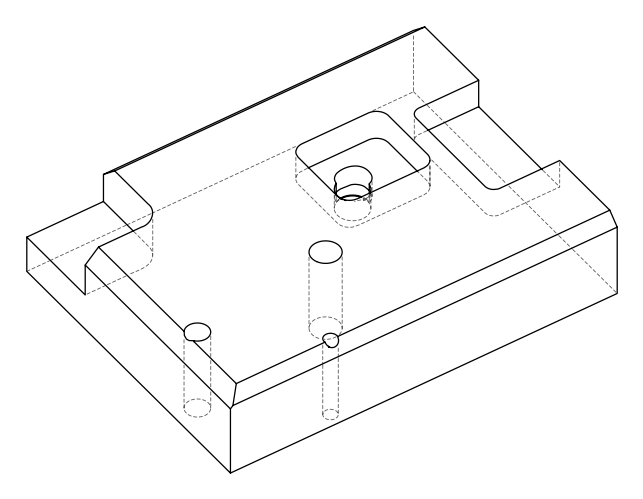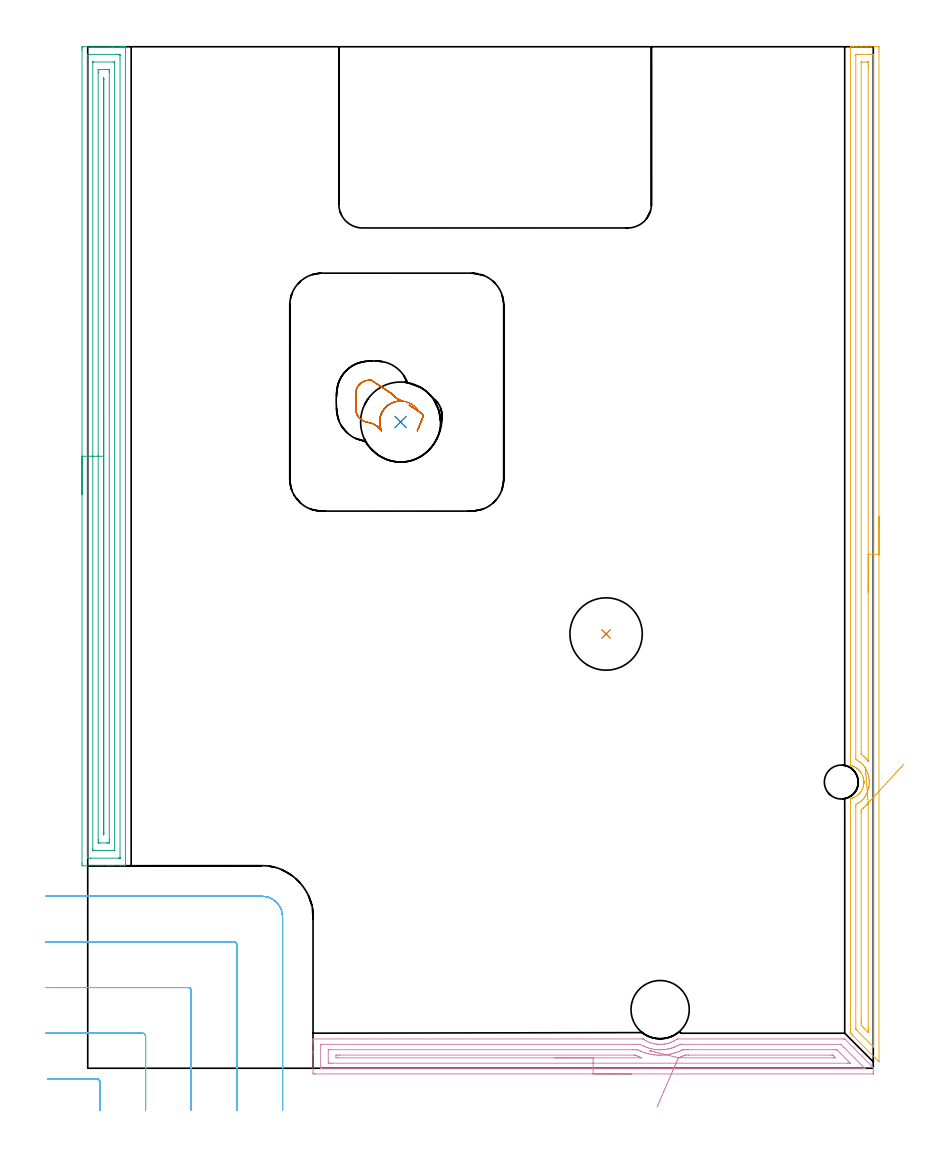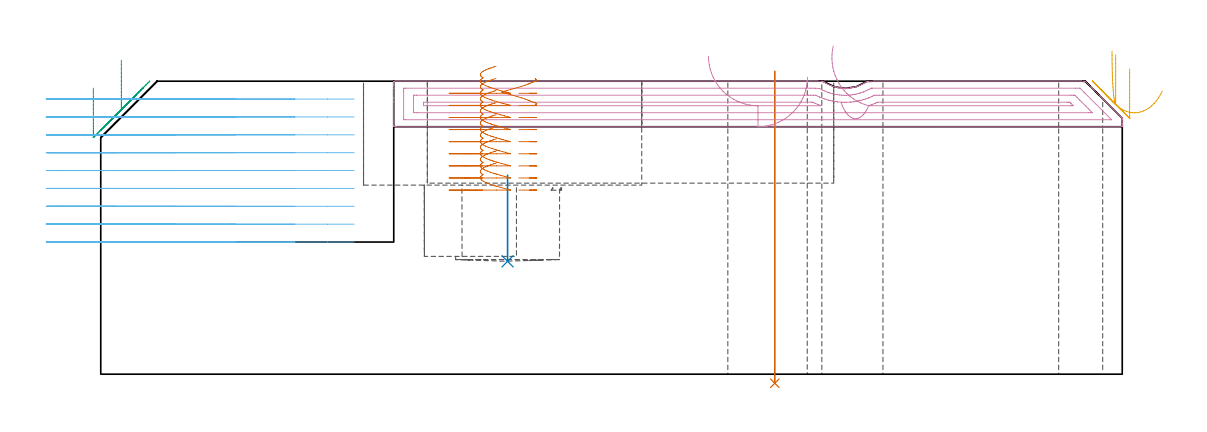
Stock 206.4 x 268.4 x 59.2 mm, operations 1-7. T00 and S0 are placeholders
(PLAN: 15 operations, 10 tool changes, 46.8 min)
(1 INDEXABLE_INSERT_DRILL_THROUGH_HOLE_FROM_SOLID | STEP1HOLE_2 | NXT0302_009 | 0.25 min | 16772 mm3)
(2 INDEXABLE_INSERT_DRILL_BLIND_HOLE_FROM_SOLID | STEP1POCKET | NXT0302_013 | 0.08 min | 12513 mm3)
(3 AREA_MILL | FG_CHAMFER_SURFACE | UGT0205_001 | 8.77 min | 14395 mm3)
(4 AREA_MILL_1 | FG_CHAMFER_SURFACE_1 | UGT0205_001 | 4.86 min | 6463 mm3)
(5 AREA_MILL_2 | FG_CHAMFER_SURFACE_2 | UGT0205_001 | 6.62 min | 7364 mm3)
(6 MILL_CORNER_NOTCH_RECTANGULAR | CORNER_NOTCH_RECTANGULAR | NXT0201_012 | Follow Part, ap 4, ae 75% | 7.28 min | 100453 mm3)
(7 MILL_CORNER_NOTCH_ROUND | CORNER_NOTCH_ROUND_CONCAVE | NXT0201_013 | Follow Part, ap 2.5, ae 75% | 1.71 min | 3898 mm3)
(8 MILL_OPEN_POCKET | POCKET_OPEN | NXT0201_012 | Follow Part, ap 4, ae 75% | 1.04 min | 2656 mm3)
(9 MILL_RECTANGULAR_POCKET | POCKET_RECTANGULAR_STRAIGHT | NXT0201_012 | Follow Part, ap 4, ae 75% | 4.23 min | 61319 mm3)
(10 MILL_SLOT | SLOT_PARTIAL_RECTANGULAR | NXT0201_011 | Follow Part, ap 3, ae 75% | 11.1 min | 80185 mm3)
(11 SPOT_DRILL | STEP1HOLE | NXT0321_9005460120000 | 0.03 min | 3 mm3)
(12 SPOT_DRILL_1 | STEP1HOLE_1 | NXT0321_9005460120000 | 0.03 min | 3 mm3)
(13 DRILL_THROUGH_HOLE_INTO_CENTER | STEP1HOLE | NXT0301_065 | 0.26 min | 4113 mm3)
(14 DRILL_TO_ENLARGE_THROUGH_HOLE | STEP1HOLE | UGT0301_283 | 0.27 min | 6757 mm3)
(15 DRILL_THROUGH_HOLE_INTO_CENTER_1 | STEP1HOLE_1 | UGT0301_205 | 0.26 min | 3641 mm3)
(TOOL NXT0302_009 | Index. Insert Drill 19mm [880-D1900L25-05] | D19 PA176 FL95 Z2)
(TOOL NXT0302_013 | Index. Insert Drill 21mm [880-D2100L25-05] | D21 PA176 FL105 Z2)
(TOOL UGT0205_001 | Chamfer Mill 20 x 3 x 45 deg. | D20 FL50 Z2)
(TOOL NXT0201_012 | ENDMILL 16mm [2P460-1600-NA 1630] | D16 FL38 Z6)
(TOOL NXT0201_013 | ENDMILL 10mm | D10 FL30 Z4)
(TOOL NXT0201_011 | ENDMILL 12mm [2P460-1200-NA 1630] | D12 FL38 Z6)
(TOOL NXT0321_9005460120000 | NC Spot Drill, 142deg, 12mm, Carbide, Uncoated | D12 PA142 FL30 Z2)
(TOOL NXT0301_065 | Carbide Drill 9.4mm [860.1-0940-075A1-MM 2214] | D9.4 PA140 FL98 Z2)
(TOOL UGT0301_283 | Twist Drill 15.3 mm | D15.3 PA118 FL120 Z2)
(TOOL UGT0301_205 | Twist Drill 8.9 mm | D8.9 PA118 FL78 Z2)
(OP 1 INDEXABLE_INSERT_DRILL_THROUGH_HOLE_FROM_SOLID)
G17 G21 G94 G90
T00 M6
G54
G17 G0 G90 X136.2 Y114.1 S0 M3
G43 Z69.2 H1
G94 G81 G98 Z-1.832 F250. R61.2
G80
M5
M2
(OP 2 INDEXABLE_INSERT_DRILL_BLIND_HOLE_FROM_SOLID)
G17 G21 G94 G90
T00 M6
G54
G17 G0 G90 X82.2 Y169.8 S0 M3
G43 Z69.2 H1
G94 G81 G98 Z22.8 F250. R40.2
G80
M5
M2
(OP 3 AREA_MILL)
G17 G21 G94 G90
T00 M6
G54
G17 G0 G90 X-1.5 Y150.8 S1061 M3
G43 Z69.2 H0
Z57.8
G94 G1 Y150.838 Z56.928 F250.
Y150.952 Z56.064
Y151.141 Z55.212
Y151.403 Z54.38
Y151.737 Z53.574
Y152.14 Z52.8
Y152.608 Z52.064
Y153.14 Z51.372
Y153.729 Z50.729
Y154.372 Z50.14
Y155.064 Z49.609
Y155.8 Z49.14
Y156.574 Z48.737
Y157.38 Z48.403
Y158.212 Z48.141
Y159.064 Z47.952
Y159.928 Z47.838
Y160.8 Z47.8
Y267.342
X-1.499 Y267.805 Z47.801
X-1.495 Y268.229 Z47.803
X-1.491 Y268.39 Z47.806
X-1.077 Y268.4 Z48.22
X5.959 Z55.254
X6.544 Z55.841
X6.838 Z56.135
X8.597 Z57.892
X9.186 Z58.485
X9.477 Z58.776
X9.618 Y268.399 Z58.917
X9.894 Y268.39 Z59.193
X9.9 Y268.251 Z59.2
Y53.349
X9.894 Y53.21 Z59.193
X9.617 Y53.2 Z58.916
X9.186 Z58.485
X8.597 Z57.892
X6.544 Z55.842
X5.959 Z55.254
X5.372 Z54.667
X-1.294 Z48.003
X-1.371 Y53.202 Z47.926
X-1.492 Y53.21 Z47.805
X-1.499 Y53.331 Z47.799
X-1.5 Y53.795 Z47.8
Y160.8
X-0.086 Z49.214
X-0.085 Y266.314 Z49.215
X-0.084 Y266.362 Z49.216
X-0.082 Y266.385 Z49.218
X-0.08 Y266.389 Z49.22
X-0.064 Y266.392 Z49.236
X0.31 Y266.399 Z49.61
X7.718 Z57.018
X8.228 Y266.396 Z57.528
X8.404 Y266.39 Z57.704
X8.479 Y266.367 Z57.779
X8.484 Y266.137 Z57.784
X8.485 Y266.022 Z57.785
X8.486 Y265.243 Z57.786
X8.485 Y55.286 Z57.785
X8.484 Y55.238 Z57.784
X8.482 Y55.215 Z57.782
X8.48 Y55.211 Z57.78
X8.464 Y55.208 Z57.764
X8.09 Y55.201 Z57.39
X0.682 Z49.982
X0.173 Y55.204 Z49.473
X-0.004 Y55.21 Z49.296
X-0.079 Y55.233 Z49.221
X-0.084 Y55.463 Z49.216
X-0.085 Y55.578 Z49.215
X-0.086 Y56.357 Z49.214
Y160.8
X1.329 Z50.629
Y264.238
X1.331 Y264.356 Z50.631
X1.333 Y264.384 Z50.633
X1.335 Y264.39 Z50.635
X1.349 Y264.394 Z50.649
X1.403 Y264.399 Z50.703
X6.838 Z56.138
X6.998 Y264.397 Z56.298
X7.043 Y264.394 Z56.343
X7.065 Y264.39 Z56.365
X7.067 Y264.378 Z56.367
X7.07 Y264.317 Z56.37
X7.071 Y264.238 Z56.371
Y264.002
Y57.362
X7.069 Y57.244 Z56.369
X7.067 Y57.216 Z56.367
X7.065 Y57.21 Z56.365
X7.051 Y57.206 Z56.351
X6.997 Y57.201 Z56.297
X1.562 Z50.862
X1.402 Y57.203 Z50.702
X1.357 Y57.206 Z50.657
X1.335 Y57.21 Z50.635
X1.333 Y57.221 Z50.633
X1.33 Y57.283 Z50.63
X1.329 Y57.362 Z50.629
Y57.598
Y160.8
X2.743 Z52.043
X2.744 Y261.563 Z52.044
X2.747 Y262.145 Z52.047
X2.75 Y262.343 Z52.05
X2.759 Y262.39 Z52.059
X2.805 Y262.393 Z52.105
X2.908 Y262.396 Z52.208
X3.321 Y262.4 Z52.621
X3.375 Z52.675
X5.134 Z54.434
X5.498 Y262.399 Z54.798
X5.589 Y262.397 Z54.889
X5.634 Y262.393 Z54.934
X5.651 Y262.39 Z54.951
X5.652 Y262.377 Z54.952
X5.655 Y262.283 Z54.955
X5.657 Y261.869 Z54.957
Y261.563
Y60.037
X5.653 Y59.455 Z54.953
X5.65 Y59.257 Z54.95
X5.641 Y59.21 Z54.941
X5.595 Y59.207 Z54.895
X5.492 Y59.204 Z54.792
X5.079 Y59.2 Z54.379
X5.025 Z54.325
X3.267 Z52.567
X2.902 Y59.201 Z52.202
X2.811 Y59.203 Z52.111
X2.766 Y59.207 Z52.066
X2.749 Y59.21 Z52.049
X2.748 Y59.223 Z52.048
X2.745 Y59.317 Z52.045
X2.743 Y59.731 Z52.043
Y60.037
Y160.8
X4.157 Z53.457
X4.158 Y259.78 Z53.458
X4.159 Y259.821 Z53.459
X4.2 Y260.305 Z53.5
X4.24 Y259.78 Z53.54
X4.242 Y259.737 Z53.542
Y61.82
X4.241 Y61.779 Z53.541
X4.2 Y61.295 Z53.5
X4.159 Y61.82 Z53.459
X4.158 Y61.863 Z53.458
X4.157 Y160.8 Z53.457
Y161.672 Z53.495
Y162.536 Z53.609
Y163.388 Z53.798
Y164.22 Z54.06
Y165.026 Z54.394
Y165.8 Z54.797
Y166.536 Z55.265
Y167.228 Z55.796
Y167.871 Z56.386
Y168.46 Z57.029
Y168.992 Z57.721
Y169.46 Z58.457
Y169.863 Z59.231
Y170.197 Z60.037
Y170.459 Z60.869
Y170.648 Z61.72
Y170.762 Z62.585
Y170.8 Z63.457
G0 Z69.2
M5
M2
(OP 4 AREA_MILL_1)
G17 G21 G94 G90
T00 M6
G54
G17 G0 G90 X142.8 Y-1.5 S1061 M3
G43 Z69.2 H0
Z60.
G94 G1 X142.762 Z59.128 F250.
X142.648 Z58.264
X142.459 Z57.412
X142.197 Z56.58
X141.863 Z55.774
X141.46 Z55.
X140.992 Z54.264
X140.46 Z53.572
X139.871 Z52.929
X139.228 Z52.34
X138.536 Z51.808
X137.8 Z51.34
X137.026 Z50.937
X136.22 Z50.603
X135.388 Z50.341
X134.537 Z50.152
X133.672 Z50.038
X132.8 Z50.
X59.778
X59.473 Y-1.497 Z50.002
X59.21 Y-1.491 Z50.006
X59.2 Y-1.223 Z50.273
Y3.546 Z55.04
Y4.171 Z55.668
Y4.437 Z55.934
Y6.22 Z57.715
Y6.752 Z58.251
Y7.111 Z58.61
Y7.348 Z58.847
X59.207 Y7.659 Z59.151
X59.21 Y7.697 Z59.188
X59.333 Y7.7 Z59.2
X145.712
X145.917 Y7.702 Z59.195
X145.919
X146.112 Y7.571 Z59.071
X146.228 Y7.495 Z58.994
X146.659 Y7.234 Z58.733
X147.048 Y7.036 Z58.532
X147.087 Y7.016 Z58.512
X147.522 Y6.815 Z58.314
X147.553 Y6.803 Z58.302
X147.998 Y6.646 Z58.146
X148.384 Y6.531 Z58.029
X148.447 Y6.512 Z58.01
X148.893 Y6.409 Z57.906
X149.341 Y6.332 Z57.831
X149.524 Y6.312 Z57.811
X149.602 Y6.305 Z57.801
X149.72 Y6.293 Z57.786
X149.788 Y6.285 Z57.78
X150.12 Y6.269 Z57.76
X150.235 Y6.261 Z57.756
X150.24
X150.359 Y6.264 Z57.753
X150.454 Y6.265
X150.683 Y6.264 Z57.76
X150.7 Y6.266 Z57.761
X150.797 Y6.271 Z57.77
X151.13 Y6.293 Z57.791
X151.501 Y6.342 Z57.835
X151.578 Y6.351 Z57.846
X152.024 Y6.433 Z57.932
X152.472 Y6.546 Z58.045
X152.918 Y6.684 Z58.183
X153.282 Y6.818 Z58.318
X153.304 Y6.828 Z58.328
X153.727 Y7.026 Z58.52
X153.812 Y7.064 Z58.56
X154.263 Y7.309 Z58.808
X154.706 Y7.581 Z59.079
X154.896 Y7.701 Z59.199
X155.051 Y7.7 Z59.2
X198.698
X198.895 Y7.697 Z59.188
X198.998 Y7.603 Z59.101
X206.119 Y0.482 Z51.98
X206.319 Y0.278 Z51.776
X206.39 Y0.204 Z51.702
X206.4 Y-0.004 Z51.496
Y-0.911 Z50.588
Y-1.271 Z50.228
X206.39 Y-1.493 Z50.005
X206.343 Y-1.5 Z50.
X132.8
Y-0.086 Z51.414
X61.493
X61.361 Y-0.084 Z51.416
X61.273 Y-0.082 Z51.418
X61.21 Y-0.079 Z51.421
X61.208 Y-0.07 Z51.43
X61.205 Y-0.019 Z51.481
X61.201 Y0.34 Z51.84
Y5.687 Z57.187
X61.207 Y6.22 Z57.72
X61.21 Y6.263 Z57.763
X61.215 Y6.279 Z57.779
X61.493 Y6.286 Z57.786
X143.486
X144.313 Y6.283 Z57.783
X144.377 Y6.28 Z57.78
X145.253 Y6.22 Z57.72
X145.267 Y6.214 Z57.714
X145.279 Y6.207 Z57.707
X145.885 Y5.892 Z57.392
X146.158 Y5.763 Z57.263
X146.464 Y5.623 Z57.123
X146.935 Y5.441 Z56.941
X147.004 Y5.417 Z56.917
X147.048 Y5.402 Z56.902
X147.28 Y5.328 Z56.828
X147.939 Y5.148 Z56.648
X148.174 Y5.093 Z56.593
X148.829 Y4.971 Z56.471
X149.238 Y4.919 Z56.419
X149.72 Y4.875 Z56.375
X150.196 Y4.852 Z56.352
X150.61 Y4.854 Z56.354
X151.064 Y4.874 Z56.374
X151.501 Y4.909 Z56.409
X151.873 Y4.956 Z56.456
X152.391 Y5.045 Z56.545
X152.628 Y5.091 Z56.591
X153.282 Y5.256 Z56.756
X153.338 Y5.272 Z56.772
X153.521 Y5.328 Z56.828
X154.075 Y5.522 Z57.022
X154.172 Y5.559 Z57.059
X154.631 Y5.76 Z57.26
X155.063 Y5.967 Z57.467
X155.228 Y6.054 Z57.554
X155.537 Y6.22 Z57.72
X155.613 Y6.259 Z57.759
X155.641 Y6.272 Z57.772
X155.69 Y6.279 Z57.779
X155.821 Y6.284 Z57.784
X155.888 Y6.285 Z57.785
X196.917 Y6.286 Z57.786
X197.744 Y6.283 Z57.783
X197.807 Y6.28 Z57.78
X197.863 Y6.275 Z57.775
X197.922 Y6.22 Z57.72
X198.698 Y5.452 Z56.952
X198.822 Y5.328 Z56.828
X204.169 Y-0.019 Z51.481
X204.211 Y-0.063 Z51.437
X204.224 Y-0.079 Z51.421
X204.223 Y-0.081 Z51.419
X204.217 Y-0.083 Z51.417
X204.173 Y-0.085 Z51.415
X204.107 Y-0.086 Z51.414
X204.041
X132.8
Y1.328 Z52.828
X64.231 Y1.329 Z52.829
X63.772 Y1.331 Z52.831
X63.34 Y1.336 Z52.836
X63.21 Y1.348 Z52.848
X63.203 Y1.623 Z53.123
X63.201 Y1.763 Z53.263
X63.2 Y4.577 Z56.077
X63.204 Y4.718 Z56.218
X63.209 Y4.811 Z56.311
X63.214 Y4.865 Z56.365
X63.233 Y4.866 Z56.366
X63.34 Y4.869 Z56.369
X63.797 Y4.871 Z56.371
X143.052
X143.486 Y4.869 Z56.369
X143.949 Y4.865 Z56.365
X144.377 Y4.857 Z56.357
X144.492 Y4.846 Z56.346
X144.658 Y4.767 Z56.267
X145.192 Y4.513 Z56.013
X145.267 Y4.479 Z55.979
X145.364 Y4.437 Z55.937
X146.158 Y4.142 Z55.642
X146.59 Y4.004 Z55.504
X147.048 Y3.876 Z55.376
X147.378 Y3.79 Z55.29
X147.785 Y3.7 Z55.2
X147.939 Y3.672 Z55.172
X148.686 Y3.546 Z55.046
X148.829 Y3.527 Z55.027
X148.85 Y3.525 Z55.025
X149.72 Y3.455 Z54.955
X149.816 Y3.449 Z54.949
X150.223 Y3.438 Z54.938
X150.61
X150.716 Y3.44 Z54.94
X151.501 Y3.482 Z54.982
X151.56 Y3.486 Z54.986
X152.133 Y3.546 Z55.046
X152.359 Y3.578 Z55.078
X152.391 Y3.584 Z55.084
X153.109 Y3.718 Z55.218
X153.282 Y3.755 Z55.255
X153.824 Y3.894 Z55.394
X154.172 Y3.992 Z55.492
X154.508 Y4.101 Z55.601
X155.063 Y4.291 Z55.791
X155.168 Y4.332 Z55.832
X155.422 Y4.437 Z55.937
X155.788 Y4.602 Z56.102
X155.953 Y4.679 Z56.179
X156.216 Y4.803 Z56.303
X156.314 Y4.847 Z56.347
X156.356 Y4.864 Z56.364
X156.414 Y4.867 Z56.367
X156.844 Y4.87 Z56.37
X157.3 Y4.871 Z56.371
X157.734
X196.026
X196.484 Y4.87 Z56.37
X196.699 Y4.867 Z56.367
X196.803 Y4.865 Z56.365
X196.917 Y4.774 Z56.274
X197.26 Y4.437 Z55.937
X197.807 Y3.893 Z55.393
X198.155 Y3.546 Z55.046
X199.047 Y2.654 Z54.154
X199.588 Y2.112 Z53.612
X199.933 Y1.763 Z53.263
X200.28 Y1.409 Z52.909
X200.343 Y1.335 Z52.835
X200.283 Y1.333 Z52.833
X200.167 Y1.33 Z52.83
X200.022 Y1.329 Z52.829
X199.588
X132.8 Y1.328 Z52.828
Y2.743 Z54.243
X65.923
X65.219 Y2.75 Z54.25
X65.217 Y3.45 Z54.95
X65.298 Y3.452 Z54.952
X66.012 Y3.457 Z54.957
X66.1
X143.575
X143.624 Y3.456 Z54.956
X143.809 Y3.45 Z54.95
X144.102 Y3.326 Z54.826
X144.377 Y3.212 Z54.712
X144.925 Y2.997 Z54.497
X145.594 Y2.75 Z54.25
X145.267 Y2.744 Z54.244
X145.179 Y2.743 Z54.243
X132.8
X131.928 Z54.281
X131.064 Z54.395
X130.212 Z54.583
X129.38 Z54.846
X128.574 Z55.18
X127.8 Z55.582
X127.064 Z56.051
X126.372 Z56.582
X125.729 Z57.172
X125.14 Z57.815
X124.609 Z58.507
X124.14 Z59.243
X123.737 Z60.016
X123.403 Z60.822
X123.141 Z61.654
X122.952 Z62.506
X122.838 Z63.371
X122.8 Z64.243
G0 X149.593 Y-10.231 Z54.848
G1 X149.837 Y-9.663 Z54.232
X150.101 Y-9.049 Z53.672
X150.384 Y-8.392 Z53.173
X150.683 Y-7.697 Z52.737
X150.995 Y-6.971 Z52.37
X151.32 Y-6.217 Z52.072
X151.653 Y-5.443 Z51.847
X151.992 Y-4.654 Z51.697
X152.336 Y-3.855 Z51.622
X152.68 Y-3.054 Z51.623
X153.024 Y-2.255 Z51.7
X153.363 Y-1.466 Z51.853
X153.696 Y-0.693 Z52.08
X154.02 Y0.06 Z52.379
X154.332 Y0.786 Z52.749
X154.63 Y1.48 Z53.186
X154.913 Y2.135 Z53.687
X155.176 Y2.749 Z54.249
X155.177 Y2.75 Z54.25
X155.277 Y2.786 Z54.286
X155.683 Y2.925 Z54.425
X155.807 Y2.97 Z54.47
X155.953 Y3.025 Z54.525
X156.324 Y3.174 Z54.674
X156.508 Y3.251 Z54.751
X156.844 Y3.396 Z54.896
X156.95 Y3.44 Z54.94
X156.979 Y3.45 Z54.95
X157.021 Y3.452 Z54.952
X157.734 Y3.457 Z54.957
X157.823
X195.224
X195.581 Y3.453 Z54.953
X195.758 Y3.45 Z54.95
X195.795 Y3.445 Z54.945
X195.821 Y3.423 Z54.923
X195.864 Y3.384 Z54.884
X196.026 Y3.224 Z54.724
X196.403 Y2.839 Z54.339
X196.484 Y2.755 Z54.255
X196.352 Y2.75 Z54.25
X196.026 Y2.744 Z54.244
X195.937 Y2.743 Z54.243
X155.413
X155.25 Y2.744 Z54.244
X155.185 Y2.747 Z54.247
X155.176 Y2.749 Z54.249
X154.362 Y2.95 Z54.489
X153.572 Y3.146 Z54.802
X152.811 Y3.334 Z55.185
X152.085 Y3.514 Z55.634
X151.4 Y3.683 Z56.147
X150.761 Y3.841 Z56.719
X150.173 Y3.987 Z57.347
X149.64 Y4.119 Z58.025
X149.166 Y4.236 Z58.748
X148.756 Y4.337 Z59.511
X148.411 Y4.423 Z60.308
X148.136 Y4.491 Z61.133
X147.931 Y4.542 Z61.98
X147.799 Y4.574 Z62.841
X147.74 Y4.589 Z63.712
X147.755 Y4.585 Z64.584
X147.843 Y4.563 Z65.451
X148.005 Y4.523 Z66.308
G0 Z69.2
M5
M2
(OP 5 AREA_MILL_2)
G17 G21 G94 G90
T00 M6
G54
G17 G0 G90 X207.9 Y145.05 S1061 M3
G43 Z69.2 H0
Z61.7
G94 G1 Y145.012 Z60.828 F250.
Y144.898 Z59.964
Y144.709 Z59.112
Y144.447 Z58.28
Y144.113 Z57.474
Y143.71 Z56.7
Y143.242 Z55.964
Y142.71 Z55.272
Y142.121 Z54.629
Y141.478 Z54.04
Y140.786 Z53.508
Y140.05 Z53.04
Y139.276 Z52.637
Y138.47 Z52.303
Y137.638 Z52.041
Y136.787 Z51.852
Y135.922 Z51.738
Y135.05 Z51.7
Y1.792
X207.896 Y1.728 Z51.703
X207.893 Y1.718 Z51.705
X207.871 Y1.728 Z51.727
X207.283 Y2.317 Z52.317
X200.817 Y8.782 Z58.782
X200.54 Y9.06 Z59.057
X200.405 Y9.197 Z59.191
X200.4 Y9.474 Z59.2
Y70.701
X200.396 Y70.831 Z59.195
X200.462 Y70.855 Z59.131
X200.541 Y70.877 Z59.053
X200.729 Y70.934 Z58.869
X200.878 Y70.98 Z58.719
X201.022 Y71.034 Z58.574
X201.317 Y71.143 Z58.281
X201.421 Y71.189 Z58.176
X201.822 Y71.418 Z57.777
X202.205 Y71.677 Z57.393
X202.363 Y71.806 Z57.237
X202.443 Y71.872 Z57.157
X202.622 Y72.039 Z56.977
X202.669 Y72.082 Z56.93
X202.81 Y72.241 Z56.788
X202.886 Y72.327 Z56.711
X202.99 Y72.457 Z56.608
X203.093 Y72.587 Z56.504
X203.342 Y72.975 Z56.256
X203.564 Y73.415 Z56.035
X203.734 Y73.868 Z55.864
X203.85 Y74.312 Z55.746
X203.894 Y74.588 Z55.705
X203.913 Y74.72 Z55.683
X203.92 Y74.762 Z55.677
X203.939 Y74.985 Z55.657
X203.944 Y75.123 Z55.652
X203.946 Y75.142
X203.948 Y75.208 Z55.648
X203.944 Y75.292 Z55.652
X203.94 Y75.338
X203.938 Y75.432 Z55.657
X203.919 Y75.655 Z55.68
X203.851 Y76.061 Z55.742
X203.845 Y76.104 Z55.749
X203.728 Y76.548 Z55.868
X203.556 Y77.001 Z56.042
X203.333 Y77.441 Z56.264
X203.094 Y77.813 Z56.506
X202.978 Y77.959 Z56.622
X202.879 Y78.081 Z56.718
X202.81 Y78.158 Z56.786
X202.687 Y78.295 Z56.911
X202.652 Y78.334 Z56.946
X202.56 Y78.42 Z57.039
X202.434 Y78.536 Z57.165
X202.363 Y78.594 Z57.236
X202.206 Y78.722 Z57.393
X201.995 Y78.865 Z57.605
X201.807 Y78.991 Z57.793
X201.458 Y79.189 Z58.141
X201.39 Y79.227 Z58.209
X201.317 Y79.258 Z58.281
X201.022 Y79.365 Z58.571
X200.876 Y79.419 Z58.719
X200.45 Y79.545 Z59.149
X200.408 Y79.558 Z59.191
X200.404 Y79.565 Z59.195
X200.4 Y79.576 Z59.2
Y268.223
X200.403 Y268.39 Z59.188
X200.469 Y268.4 Z59.122
X200.893 Z58.706
X201.207 Z58.392
X201.916 Z57.679
X203.164 Z56.433
X204.597 Z54.999
X207.278 Z52.319
X207.896 Y268.398 Z51.701
X207.898 Y268.396 Z51.7
X207.9 Y267.776
Y267.154
Y135.05
X206.486 Z53.114
X206.485 Y5.798 Z53.115
X206.484 Y5.696 Z53.116
X206.482 Y5.629 Z53.118
X206.479 Y5.588 Z53.121
X206.465 Y5.597 Z53.135
X206.384 Y5.672 Z53.216
X206.151 Y5.899 Z53.449
X201.916 Y10.135 Z57.684
X201.859 Y10.195 Z57.741
X201.832 Y10.227 Z57.768
X201.821 Y10.242 Z57.779
X201.819 Y10.267 Z57.781
X201.816 Y10.368 Z57.784
X201.815 Y10.469 Z57.785
Y68.667
X201.817 Y68.87 Z57.783
X201.822 Y69.26 Z57.778
X201.992 Y69.357 Z57.608
X202.498 Y69.669 Z57.102
X202.81 Y69.88 Z56.79
X203.018 Y70.043 Z56.582
X203.264 Y70.251 Z56.336
X203.489 Y70.465 Z56.111
X203.703 Y70.702 Z55.897
X203.905 Y70.943 Z55.695
X204.064 Y71.145 Z55.536
X204.277 Y71.465 Z55.323
X204.365 Y71.604 Z55.235
X204.445 Y71.737 Z55.155
X204.607 Y72.039 Z54.993
X204.774 Y72.399 Z54.826
X204.873 Y72.656 Z54.727
X204.977 Y72.932 Z54.623
X205.094 Y73.329 Z54.506
X205.216 Y73.826 Z54.384
X205.24 Y73.952 Z54.36
X205.257 Y74.06 Z54.343
X205.3 Y74.366 Z54.3
X205.341 Y74.72 Z54.259
X205.345 Y74.756 Z54.255
X205.351 Y74.86 Z54.249
X205.357 Y75.23 Z54.243
X205.344 Y75.614 Z54.256
X205.34 Y75.689 Z54.26
X205.332 Y75.772 Z54.268
X205.281 Y76.16 Z54.319
X205.226 Y76.508 Z54.374
X205.156 Y76.843 Z54.444
X205.001 Y77.401 Z54.599
X204.682 Y78.21 Z54.918
X204.64 Y78.295 Z54.96
X204.597 Y78.38 Z55.003
X204.428 Y78.693 Z55.172
X204.302 Y78.893 Z55.298
X204.111 Y79.189 Z55.489
X203.703 Y79.698 Z55.897
X203.335 Y80.083 Z56.265
X203.057 Y80.326 Z56.543
X202.81 Y80.52 Z56.79
X202.103 Y80.976 Z57.497
X201.916 Y81.095 Z57.684
X201.821 Y81.165 Z57.779
X201.814 Y81.87 Z57.786
X201.815 Y266.089 Z57.785
X201.817 Y266.192 Z57.783
X201.821 Y266.385 Z57.779
X201.916 Y266.39 Z57.684
X202.4 Y266.398 Z57.2
X202.81 Y266.4 Z56.79
X203.292 Z56.308
X205.49 Z54.11
X205.973 Z53.627
X206.384 Y266.396 Z53.216
X206.442 Y266.394 Z53.158
X206.473 Y266.391 Z53.127
X206.479 Y266.293 Z53.121
X206.484 Y266.09 Z53.116
X206.485 Y265.988 Z53.115
X206.486 Y135.05 Z53.114
X205.072 Z54.528
X205.071 Y80.774 Z54.529
X205.07 Y80.718 Z54.53
X205.068 Y80.691 Z54.532
X205.067 Y80.688 Z54.533
X205.057 Y80.697 Z54.543
X204.994 Y80.769 Z54.606
X204.823 Y80.976 Z54.777
X204.597 Y81.248 Z55.003
X204.296 Y81.565 Z55.304
X203.98 Y81.87 Z55.62
X203.703 Y82.106 Z55.897
X203.33 Y82.387 Z56.27
X203.273 Y82.43 Z56.327
X203.245 Y82.455 Z56.355
X203.235 Y82.466 Z56.365
X203.233 Y82.48 Z56.367
X203.23 Y82.606 Z56.37
X203.229 Y82.764 Z56.371
X203.228 Y83.239 Z56.372
X203.229 Y264.201 Z56.371
X203.23 Y264.319 Z56.37
X203.233 Y264.377 Z56.367
X203.234 Y264.385 Z56.366
X203.249 Y264.39 Z56.351
X203.305 Y264.394 Z56.295
X203.505 Y264.399 Z56.095
X204.796 Z54.804
X204.929 Y264.398 Z54.671
X205.034 Y264.393 Z54.566
X205.064 Y264.39 Z54.536
X205.066 Y264.384 Z54.534
X205.068 Y264.359 Z54.532
X205.07 Y264.201 Z54.53
X205.071 Y263.726 Z54.529
X205.072 Y263.307 Z54.528
Y135.05
Y134.178 Z54.566
Y133.314 Z54.68
Y132.462 Z54.869
Y131.63 Z55.132
Y130.824 Z55.465
Y130.05 Z55.868
Y129.314 Z56.337
Y128.622 Z56.868
Y127.979 Z57.457
Y127.39 Z58.101
Y126.859 Z58.793
Y126.39 Z59.528
Y125.987 Z60.302
Y125.653 Z61.108
Y125.391 Z61.94
Y125.202 Z62.792
Y125.088 Z63.657
Y125.05 Z64.528
G0 Z69.2
X204.339 Y78.856
Z65.292
G1 X204.337 Y78.887 Z64.42
X204.34 Y78.841 Z63.549
X204.35 Y78.721 Z62.685
X204.365 Y78.525 Z61.835
X204.386 Y78.257 Z61.005
X204.413 Y77.918 Z60.202
X204.446 Y77.51 Z59.432
X204.483 Y77.036 Z58.7
X204.526 Y76.501 Z58.012
X204.573 Y75.908 Z57.374
X204.624 Y75.262 Z56.79
X204.679 Y74.568 Z56.265
X204.738 Y73.83 Z55.802
X204.799 Y73.056 Z55.406
X204.863 Y72.25 Z55.079
X204.929 Y71.418 Z54.823
X204.997 Y70.567 Z54.642
X205.065 Y69.704 Z54.535
X205.067 Y69.685 Z54.533
X205.07 Y69.57 Z54.53
X205.071 Y69.453 Z54.529
X205.072 Y69.357 Z54.528
X205.071 Y10.368 Z54.529
X205.07 Y9.895 Z54.53
X205.065 Y9.474 Z54.535
X205.064 Y9.447 Z54.536
X205.03 Y9.474 Z54.57
X204.597 Y9.903 Z55.003
X204.131 Y10.368 Z55.469
X203.703 Y10.799 Z55.897
X203.244 Y11.262 Z56.356
X203.235 Y11.73 Z56.365
X203.231 Y12.156 Z56.369
X203.229 Y12.63 Z56.371
X203.228 Y13.049 Z56.372
X203.229 Y67.15 Z56.371
X203.231 Y67.57 Z56.369
X203.233 Y67.807 Z56.367
X203.235 Y67.92 Z56.365
X203.3 Y67.973 Z56.3
X203.703 Y68.289 Z55.897
X203.8 Y68.367 Z55.8
X203.912 Y68.464 Z55.688
X204.266 Y68.794 Z55.334
X204.597 Y69.149 Z55.003
X204.695 Y69.259 Z54.905
X204.778 Y69.357 Z54.822
X204.88 Y69.482 Z54.72
X204.998 Y69.628 Z54.602
X205.041 Y69.678 Z54.559
X205.065 Y69.704 Z54.535
X205.568 Y70.25 Z54.077
X206.097 Y70.824 Z53.686
X206.647 Y71.42 Z53.365
X207.213 Y72.035 Z53.115
X207.792 Y72.663 Z52.94
X208.38 Y73.3 Z52.839
X208.971 Y73.942 Z52.814
X209.561 Y74.582 Z52.865
X210.146 Y75.217 Z52.992
X210.721 Y75.841 Z53.194
X211.282 Y76.449 Z53.469
X211.825 Y77.038 Z53.815
X212.345 Y77.603 Z54.23
X212.839 Y78.138 Z54.71
X213.302 Y78.641 Z55.251
X213.732 Y79.108 Z55.85
X214.125 Y79.534 Z56.503
X214.478 Y79.916 Z57.203
G0 Z69.2
M5
M2
(OP 6 MILL_CORNER_NOTCH_RECTANGULAR)
G17 G21 G94 G90
T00 M6
G54
G17 G0 G90 X3.2 Y-11. S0 M3
G43 Z69.2 H1
Z55.589
G94 G1 Y-8. F250.
Y-3.596 F500.
G3 X2.404 Y-2.8 R0.8
G1 X-7.494
X-10.494 F250.
G0 Z69.2
X15.2 Y-11.
Z55.589
G1 Y-8.
Y8.404 F500.
G3 X14.404 Y9.2 R0.8
G1 X-7.915
X-8.
X-11. Y9.207 F250.
G0 Z69.2
X27.2 Y-11.
Z55.589
G1 Y-8.
Y20.404 F500.
G3 X26.404 Y21.2 R0.8
G1 X-7.915
X-8.
X-11. Y21.211 F250.
G0 Z69.2
X39.2 Y-11.
Z55.589
G1 Y-8.
Y32.403 F500.
G3 X38.403 Y33.2 R0.8
G1 X-7.915
X-8.
X-11. Y33.222 F250.
G0 Z69.2
X51.2 Y-11.
Z55.589
G1 Y-8.
Y39.8 F500.
G3 X45.8 Y45.2 R5.4
G1 X-7.915
X-10.915 F250.
G0 Z69.2
X3.2 Y-11.
Z51.978
G1 Y-8.
Y-3.596 F500.
G3 X2.404 Y-2.8 R0.8
G1 X-7.494
X-10.494 F250.
G0 Z69.2
X15.2 Y-11.
Z51.978
G1 Y-8.
Y8.404 F500.
G3 X14.404 Y9.2 R0.8
G1 X-8.
X-11. F250.
G0 Z69.2
X27.2 Y-11.
Z51.978
G1 Y-8.
Y20.404 F500.
G3 X26.404 Y21.2 R0.8
G1 X-8.
X-11. F250.
G0 Z69.2
X39.2 Y-11.
Z51.978
G1 Y-8.
Y32.403 F500.
G3 X38.403 Y33.2 R0.8
G1 X-8.
X-11. F250.
G0 Z69.2
X51.2 Y-11.
Z51.978
G1 Y-8.
Y39.8 F500.
G3 X45.8 Y45.2 R5.4
G1 X-8.
X-11. F250.
G0 Z69.2
X3.2 Y-11.
Z48.367
G1 Y-8.
Y-3.596 F500.
G3 X2.404 Y-2.8 R0.8
G1 X-7.494
X-10.494 F250.
G0 Z69.2
X15.2 Y-11.
Z48.367
G1 Y-8.
Y8.404 F500.
G3 X14.404 Y9.2 R0.8
G1 X-8.
X-11. F250.
G0 Z69.2
X27.2 Y-11.
Z48.367
G1 Y-8.
Y20.404 F500.
G3 X26.404 Y21.2 R0.8
G1 X-8.
X-11. F250.
G0 Z69.2
X39.2 Y-11.
Z48.367
G1 Y-8.
Y32.403 F500.
G3 X38.403 Y33.2 R0.8
G1 X-8.
X-11. F250.
G0 Z69.2
X51.2 Y-11.
Z48.367
G1 Y-8.
Y39.8 F500.
G3 X45.8 Y45.2 R5.4
G1 X-8.
X-11. F250.
G0 Z69.2
X3.2 Y-11.
Z44.756
G1 Y-8.
Y-3.596 F500.
G3 X2.404 Y-2.8 R0.8
G1 X-7.494
X-10.494 F250.
G0 Z69.2
X15.2 Y-11.
Z44.756
G1 Y-8.
Y8.404 F500.
G3 X14.404 Y9.2 R0.8
G1 X-8.
X-11. F250.
G0 Z69.2
X27.2 Y-11.
Z44.756
G1 Y-8.
Y20.404 F500.
G3 X26.404 Y21.2 R0.8
G1 X-8.
X-11. F250.
G0 Z69.2
X39.2 Y-11.
Z44.756
G1 Y-8.
Y32.404 F500.
G3 X38.404 Y33.2 R0.8
G1 X-8.
X-11. F250.
G0 Z69.2
X51.2 Y-11.
Z44.756
G1 Y-8.
Y39.8 F500.
G3 X45.8 Y45.2 R5.4
G1 X-8.
X-11. F250.
G0 Z69.2
X3.2 Y-11.
Z41.144
G1 Y-8.
Y-3.596 F500.
G3 X2.404 Y-2.8 R0.8
G1 X-7.494
X-10.494 F250.
G0 Z69.2
X15.2 Y-11.
Z41.144
G1 Y-8.
Y8.404 F500.
G3 X14.404 Y9.2 R0.8
G1 X-8.
X-11. F250.
G0 Z69.2
X27.2 Y-11.
Z41.144
G1 Y-8.
Y20.404 F500.
G3 X26.404 Y21.2 R0.8
G1 X-8.
X-11. F250.
G0 Z69.2
X39.2 Y-11.
Z41.144
G1 Y-8.
Y32.404 F500.
G3 X38.404 Y33.2 R0.8
G1 X-8.
X-11. F250.
G0 Z69.2
X51.2 Y-11.
Z41.144
G1 Y-8.
Y39.8 F500.
G3 X45.8 Y45.2 R5.4
G1 X-8.
X-11. F250.
G0 Z69.2
X3.2 Y-11.
Z37.533
G1 Y-8.
Y-3.596 F500.
G3 X2.404 Y-2.8 R0.8
G1 X-7.494
X-10.494 F250.
G0 Z69.2
X15.2 Y-11.
Z37.533
G1 Y-8.
Y8.404 F500.
G3 X14.404 Y9.2 R0.8
G1 X-8.
X-11. F250.
G0 Z69.2
X27.2 Y-11.
Z37.533
G1 Y-8.
Y20.404 F500.
G3 X26.404 Y21.2 R0.8
G1 X-8.
X-11. F250.
G0 Z69.2
X39.2 Y-11.
Z37.533
G1 Y-8.
Y32.404 F500.
G3 X38.404 Y33.2 R0.8
G1 X-8.
X-11. F250.
G0 Z69.2
X51.2 Y-11.
Z37.533
G1 Y-8.
Y39.8 F500.
G3 X45.8 Y45.2 R5.4
G1 X-8.
X-11. F250.
G0 Z69.2
X3.2 Y-11.
Z33.922
G1 Y-8.
Y-3.596 F500.
G3 X2.404 Y-2.8 R0.8
G1 X-7.494
X-10.494 F250.
G0 Z69.2
X15.2 Y-11.
Z33.922
G1 Y-8.
Y8.404 F500.
G3 X14.404 Y9.2 R0.8
G1 X-8.
X-11. F250.
G0 Z69.2
X27.2 Y-11.
Z33.922
G1 Y-8.
Y20.404 F500.
G3 X26.404 Y21.2 R0.8
G1 X-8.
X-11. F250.
G0 Z69.2
X39.2 Y-11.
Z33.922
G1 Y-8.
Y32.404 F500.
G3 X38.404 Y33.2 R0.8
G1 X-8.
X-11. F250.
G0 Z69.2
X51.2 Y-11.
Z33.922
G1 Y-8.
Y39.8 F500.
G3 X45.8 Y45.2 R5.4
G1 X-8.
X-11. F250.
G0 Z69.2
X3.2 Y-11.
Z30.311
G1 Y-8.
Y-3.596 F500.
G3 X2.404 Y-2.8 R0.8
G1 X-7.494
X-10.494 F250.
G0 Z69.2
X15.2 Y-11.
Z30.311
G1 Y-8.
Y8.404 F500.
G3 X14.404 Y9.2 R0.8
G1 X-8.
X-11. F250.
G0 Z69.2
X27.2 Y-11.
Z30.311
G1 Y-8.
Y20.404 F500.
G3 X26.404 Y21.2 R0.8
G1 X-8.
X-11. F250.
G0 Z69.2
X39.2 Y-11.
Z30.311
G1 Y-8.
Y32.404 F500.
G3 X38.404 Y33.2 R0.8
G1 X-8.
X-11. F250.
G0 Z69.2
X51.2 Y-11.
Z30.311
G1 Y-8.
Y39.8 F500.
G3 X45.8 Y45.2 R5.4
G1 X-8.
X-11. F250.
G0 Z69.2
X3.2 Y-11.
Z26.7
G1 Y-8.
Y-3.596 F500.
G3 X2.404 Y-2.8 R0.8
G1 X-7.494
X-10.494 F250.
G0 Z69.2
X15.2 Y-11.
Z26.7
G1 Y-8.
Y8.404 F500.
G3 X14.404 Y9.2 R0.8
G1 X-8.
X-11. F250.
G0 Z69.2
X27.2 Y-11.
Z26.7
G1 Y-8.
Y20.404 F500.
G3 X26.404 Y21.2 R0.8
G1 X-8.
X-11. F250.
G0 Z69.2
X39.2 Y-11.
Z26.7
G1 Y-8.
Y32.404 F500.
G3 X38.404 Y33.2 R0.8
G1 X-8.
X-11. F250.
G0 Z69.2
X51.2 Y-11.
Z26.7
G1 Y-8.
Y39.8 F500.
G3 X45.8 Y45.2 R5.4
G1 X-8.
X-11. F250.
G0 Z69.2
M5
M2
(OP 7 MILL_CORNER_NOTCH_ROUND)
G17 G21 G94 G90
T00 M6
G54
G17 G0 G90 X79.857 Y174.771 S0 M3
G43 Z69.2 H0
Z62.2
G94 G1 X79.443 Y174.568 Z62.077 F250.
X78.832 Y174.158 Z61.879
X78.582 Y173.94 Z61.79
X78.333 Y173.721 Z61.701
X77.736 Y173.023 Z61.455
X77.264 Y172.235 Z61.209
X76.929 Y171.38 Z60.963
X76.74 Y170.482 Z60.717
X76.703 Y169.564 Z60.471
X76.818 Y168.653 Z60.225
X77.084 Y167.774 Z59.979
X77.224 Y167.473 Z59.89
X77.197 Y167.46 Z59.882
X77.224 Y167.473 Z59.874
X77.084 Y167.774 Z59.785
X76.818 Y168.653 Z59.539
X76.703 Y169.564 Z59.293
X76.74 Y170.482 Z59.047
X76.929 Y171.38 Z58.801
X77.264 Y172.235 Z58.555
X77.736 Y173.023 Z58.309
X78.333 Y173.721 Z58.063
X78.582 Y173.94 Z57.974
X78.832 Y174.158 Z57.885
X79.443 Y174.568 Z57.688
X80.104 Y174.893 Z57.49
X80.802 Y175.127 Z57.293
X81.127 Y175.192 Z57.204
X81.453 Y175.256 Z57.115
X81.941 Y175.301 Z56.984
X82.432 Y175.302 Z56.852
X82.762 Y175.268 Z56.764
X82.765 Y175.298 Z56.755
G2 X79.934 Y177.209 R5. F500.
G1 X74.482 Y180.8
X74.
G3 X70.4 Y177.2 R3.6
G1 Y173.3
G3 X73.577 Y169.725 R3.6
G2 X77.197 Y167.46 R5.
G0 X79.854 Y174.774 Z59.755
G1 X79.19 Y174.413 Z59.553 F250.
X78.564 Y173.937 Z59.342
X78.329 Y173.703 Z59.253
X78.093 Y173.468 Z59.164
X77.569 Y172.776 Z58.931
X77.159 Y172.01 Z58.699
X76.875 Y171.189 Z58.466
X76.723 Y170.333 Z58.233
X76.708 Y169.465 Z58.
X76.829 Y168.605 Z57.768
X77.084 Y167.774 Z57.535
X77.224 Y167.473 Z57.446
X77.197 Y167.46 Z57.438
X77.224 Y167.473 Z57.43
X77.084 Y167.774 Z57.341
X76.829 Y168.605 Z57.108
X76.708 Y169.465 Z56.875
X76.723 Y170.333 Z56.642
X76.875 Y171.189 Z56.41
X77.159 Y172.01 Z56.177
X77.569 Y172.776 Z55.944
X78.093 Y173.468 Z55.711
X78.658 Y174.017 Z55.5
X78.924 Y174.215 Z55.411
X79.19 Y174.413 Z55.322
X79.964 Y174.833 Z55.086
X80.796 Y175.125 Z54.85
X81.121 Y175.191 Z54.762
X81.446 Y175.256 Z54.673
X81.938 Y175.301 Z54.54
X82.432 Y175.302 Z54.408
X82.762 Y175.268 Z54.319
X82.765 Y175.298 Z54.311
G2 X79.934 Y177.209 R5. F500.
G1 X74.482 Y180.8
X74.
G3 X70.4 Y177.2 R3.6
G1 Y173.3
G3 X73.577 Y169.725 R3.6
G2 X77.197 Y167.46 R5.
G0 X79.88 Y174.789 Z57.311
G1 X79.654 Y174.674 Z57.243 F250.
X79.36 Y174.52 Z57.154
X78.663 Y174.022 Z56.925
X78.051 Y173.421 Z56.695
X77.54 Y172.733 Z56.465
X77.141 Y171.974 Z56.235
X76.866 Y171.162 Z56.006
X76.719 Y170.317 Z55.776
X76.705 Y169.46 Z55.546
X76.824 Y168.611 Z55.317
X77.074 Y167.791 Z55.087
X77.213 Y167.49 Z54.998
X77.186 Y167.477 Z54.99
X77.213 Y167.49 Z54.982
X77.074 Y167.791 Z54.893
X76.824 Y168.611 Z54.663
X76.705 Y169.46 Z54.434
X76.719 Y170.317 Z54.204
X76.866 Y171.162 Z53.974
X77.141 Y171.974 Z53.744
X77.54 Y172.733 Z53.515
X78.051 Y173.421 Z53.285
X78.663 Y174.022 Z53.055
X79.36 Y174.52 Z52.826
X79.696 Y174.695 Z52.724
X79.991 Y174.846 Z52.635
X80.78 Y175.121 Z52.411
X81.602 Y175.274 Z52.187
X82.437 Y175.301 Z51.964
X82.767 Y175.267 Z51.875
X82.77 Y175.297 Z51.867
G2 X79.934 Y177.209 R5. F500.
G1 X74.482 Y180.8
X74.
G3 X70.4 Y177.2 R3.6
G1 Y173.3
G3 X73.577 Y169.725 R3.6
G2 X77.186 Y167.477 R5.
G0 X79.868 Y174.778 Z54.867
G1 X79.572 Y174.64 Z54.779 F250.
X79.004 Y174.286 Z54.6
X78.461 Y173.831 Z54.41
X78.218 Y173.604 Z54.321
X77.656 Y172.91 Z54.081
X77.214 Y172.133 Z53.842
X76.902 Y171.295 Z53.602
X76.731 Y170.418 Z53.363
X76.703 Y169.525 Z53.124
X76.82 Y168.639 Z52.884
X77.078 Y167.783 Z52.645
X77.218 Y167.482 Z52.556
X77.191 Y167.47 Z52.548
X77.218 Y167.482 Z52.54
X77.078 Y167.783 Z52.451
X76.82 Y168.639 Z52.211
X76.703 Y169.525 Z51.972
X76.731 Y170.418 Z51.732
X76.902 Y171.295 Z51.493
X77.214 Y172.133 Z51.253
X77.656 Y172.91 Z51.014
X78.218 Y173.604 Z50.774
X78.746 Y174.077 Z50.584
X79.004 Y174.286 Z50.496
X79.572 Y174.64 Z50.316
X80.178 Y174.923 Z50.137
X80.494 Y175.026 Z50.048
X80.809 Y175.129 Z49.959
X81.617 Y175.276 Z49.739
X82.437 Y175.301 Z49.519
X82.767 Y175.267 Z49.43
X82.77 Y175.297 Z49.422
G2 X79.934 Y177.209 R5. F500.
G1 X74.482 Y180.8
X74.
G3 X70.4 Y177.2 R3.6
G1 Y173.3
G3 X73.577 Y169.725 R3.6
G2 X77.191 Y167.47 R5.
G0 X79.87 Y174.784 Z52.422
G1 X79.302 Y174.483 Z52.25 F250.
X79.03 Y174.292 Z52.161
X78.759 Y174.101 Z52.072
X78.145 Y173.526 Z51.847
X77.936 Y173.269 Z51.758
X77.727 Y173.011 Z51.669
X77.258 Y172.226 Z51.424
X76.925 Y171.374 Z51.179
X76.738 Y170.48 Z50.934
X76.701 Y169.566 Z50.689
X76.815 Y168.659 Z50.444
X77.078 Y167.783 Z50.199
X77.218 Y167.482 Z50.11
X77.191 Y167.47 Z50.102
X77.218 Y167.482 Z50.094
X77.078 Y167.783 Z50.005
X76.815 Y168.659 Z49.76
X76.701 Y169.566 Z49.515
X76.738 Y170.48 Z49.27
X76.925 Y171.374 Z49.025
X77.258 Y172.226 Z48.78
X77.727 Y173.011 Z48.535
X77.936 Y173.269 Z48.446
X78.145 Y173.526 Z48.357
X78.759 Y174.101 Z48.132
X79.03 Y174.292 Z48.043
X79.302 Y174.483 Z47.954
X79.963 Y174.833 Z47.753
X80.667 Y175.09 Z47.553
X80.99 Y175.163 Z47.464
X81.314 Y175.236 Z47.375
X81.871 Y175.297 Z47.225
X82.432 Y175.302 Z47.075
X82.762 Y175.268 Z46.986
X82.765 Y175.298 Z46.978
G2 X79.934 Y177.209 R5. F500.
G1 X74.482 Y180.8
X74.
G3 X70.4 Y177.2 R3.6
G1 Y173.3
G3 X73.577 Y169.725 R3.6
G2 X77.191 Y167.47 R5.
G0 X79.887 Y174.793 Z49.978
G1 X79.398 Y174.531 Z49.829 F250.
X79.113 Y174.362 Z49.74
X78.392 Y173.778 Z49.492
X77.779 Y173.082 Z49.243
X77.291 Y172.293 Z48.995
X76.942 Y171.434 Z48.746
X76.743 Y170.528 Z48.498
X76.698 Y169.601 Z48.249
X76.809 Y168.681 Z48.
X77.074 Y167.791 Z47.752
X77.213 Y167.49 Z47.663
X77.186 Y167.478 Z47.655
X77.213 Y167.49 Z47.647
X77.074 Y167.791 Z47.558
X76.809 Y168.681 Z47.309
X76.698 Y169.601 Z47.061
X76.743 Y170.528 Z46.812
X76.942 Y171.434 Z46.564
X77.291 Y172.293 Z46.315
X77.779 Y173.082 Z46.067
X78.392 Y173.778 Z45.818
X79.113 Y174.362 Z45.57
X79.692 Y174.693 Z45.391
X79.96 Y174.83 Z45.31
X80.241 Y174.937 Z45.23
X80.551 Y175.055 Z45.141
X81.167 Y175.21 Z44.971
X81.797 Y175.292 Z44.8
X82.432 Y175.302 Z44.63
X82.762 Y175.268 Z44.541
X82.765 Y175.298 Z44.533
G2 X79.934 Y177.209 R5. F500.
G1 X74.482 Y180.8
X74.
G3 X70.4 Y177.2 R3.6
G1 Y173.3
G3 X73.577 Y169.725 R3.6
G2 X77.186 Y167.478 R5.
G0 X79.888 Y174.791 Z47.533
G1 X79.397 Y174.542 Z47.386 F250.
X79.13 Y174.373 Z47.301
X78.867 Y174.172 Z47.212
X78.603 Y173.971 Z47.123
X78.006 Y173.37 Z46.897
X77.509 Y172.684 Z46.67
X77.122 Y171.931 Z46.443
X76.856 Y171.127 Z46.216
X76.716 Y170.291 Z45.989
X76.705 Y169.445 Z45.762
X76.825 Y168.606 Z45.535
X77.071 Y167.796 Z45.308
X77.21 Y167.494 Z45.219
X77.183 Y167.482 Z45.211
X77.21 Y167.494 Z45.203
X77.071 Y167.796 Z45.114
X76.825 Y168.606 Z44.887
X76.705 Y169.445 Z44.66
X76.716 Y170.291 Z44.433
X76.856 Y171.127 Z44.206
X77.122 Y171.931 Z43.979
X77.509 Y172.684 Z43.752
X78.006 Y173.37 Z43.525
X78.603 Y173.971 Z43.298
X78.867 Y174.172 Z43.21
X79.13 Y174.373 Z43.121
X79.397 Y174.542 Z43.036
X80.026 Y174.85 Z42.848
X80.331 Y174.981 Z42.759
X81.017 Y175.179 Z42.568
X81.722 Y175.286 Z42.377
X82.436 Y175.301 Z42.186
X82.766 Y175.267 Z42.097
X82.769 Y175.297 Z42.089
G2 X79.934 Y177.209 R5. F500.
G1 X74.482 Y180.8
X74.
G3 X70.4 Y177.2 R3.6
G1 Y173.3
G3 X73.577 Y169.725 R3.6
G2 X77.183 Y167.482 R5.
G0 X79.882 Y174.79 Z45.089
G1 X79.696 Y174.695 Z45.033 F250.
X79.401 Y174.544 Z44.944
X78.695 Y174.048 Z44.713
X78.075 Y173.449 Z44.482
X77.557 Y172.759 Z44.251
X77.152 Y171.998 Z44.02
X76.871 Y171.183 Z43.789
X76.72 Y170.333 Z43.558
X76.704 Y169.471 Z43.326
X76.823 Y168.617 Z43.095
X77.074 Y167.791 Z42.864
X77.213 Y167.49 Z42.775
X77.186 Y167.478 Z42.767
X77.213 Y167.49 Z42.759
X77.074 Y167.791 Z42.67
X76.823 Y168.617 Z42.439
X76.704 Y169.471 Z42.208
X76.72 Y170.333 Z41.977
X76.871 Y171.183 Z41.746
X77.152 Y171.998 Z41.515
X77.557 Y172.759 Z41.284
X78.075 Y173.449 Z41.053
X78.695 Y174.048 Z40.822
X79.401 Y174.544 Z40.59
X79.696 Y174.695 Z40.502
X79.992 Y174.846 Z40.413
X80.78 Y175.121 Z40.189
X81.601 Y175.274 Z39.965
X82.436 Y175.301 Z39.741
X82.766 Y175.267 Z39.652
X82.769 Y175.297 Z39.644
G2 X79.934 Y177.209 R5. F500.
G1 X74.482 Y180.8
X74.
G3 X70.4 Y177.2 R3.6
G1 Y173.3
G3 X73.577 Y169.725 R3.6
G2 X77.186 Y167.478 R5.
G0 X79.885 Y174.792 Z42.644
G1 X79.696 Y174.695 Z42.588 F250.
X79.401 Y174.544 Z42.499
X78.787 Y174.123 Z42.299
X78.236 Y173.623 Z42.1
X78.021 Y173.371 Z42.011
X77.805 Y173.118 Z41.922
X77.308 Y172.327 Z41.672
X76.951 Y171.462 Z41.421
X76.746 Y170.55 Z41.17
X76.698 Y169.616 Z40.92
X76.808 Y168.688 Z40.669
X77.074 Y167.791 Z40.419
X77.213 Y167.49 Z40.33
X77.186 Y167.477 Z40.322
X77.213 Y167.49 Z40.314
X77.074 Y167.791 Z40.225
X76.808 Y168.688 Z39.974
X76.698 Y169.616 Z39.724
X76.746 Y170.55 Z39.473
X76.951 Y171.462 Z39.223
X77.308 Y172.327 Z38.972
X77.805 Y173.118 Z38.722
X78.021 Y173.371 Z38.633
X78.236 Y173.623 Z38.544
X78.787 Y174.123 Z38.344
X79.401 Y174.544 Z38.145
X79.696 Y174.695 Z38.056
X79.992 Y174.846 Z37.967
X80.779 Y175.121 Z37.744
X81.598 Y175.274 Z37.52
X82.432 Y175.302 Z37.297
X82.762 Y175.268 Z37.208
X82.765 Y175.298 Z37.2
G2 X79.934 Y177.209 R5. F500.
G1 X74.482 Y180.8
X74.
G3 X70.4 Y177.2 R3.6
G1 Y173.3
G3 X73.577 Y169.725 R3.6
G2 X77.186 Y167.477 R5.
G0 Z69.2
X86.594 Y167.481
Z56.755
G1 X87.708 Y170.266 F250.
X88.043 Y171.103
G3 X87.74 Y172.068 R0.8
G1 X86.986 Y172.564
X84.481 Y174.214
G0 Z69.2
X87.844 Y170.528
Z59.755
G1 X87.787 Y170.25 Z59.68
X87.851 Y170.56 Z59.595
X87.925 Y170.809 Z59.525
X88.043 Y171.103 Z59.44
X88.09 Y171.221 Z59.406
X88.103 Y171.504 Z59.33
X88.019 Y171.774 Z59.255
X87.846 Y171.998 Z59.179
X87.74 Y172.068 Z59.145
X87.476 Y172.242 Z59.06
X87.089 Y172.565 Z58.925
X86.737 Y172.926 Z58.79
X86.542 Y173.175 Z58.705
X86.339 Y173.437 Z58.616
X85.728 Y174.032 Z58.388
X85.034 Y174.526 Z58.159
X84.271 Y174.906 Z57.931
X83.459 Y175.164 Z57.703
X82.82 Y175.274 Z57.529
X82.024 Y175.535 Z57.305
X81.283 Y175.926 Z57.08
X81.027 Y176.112 Z56.995
X81.283 Y175.926 Z56.911
X82.024 Y175.535 Z56.686
X82.82 Y175.274 Z56.462
X83.459 Y175.164 Z56.288
X84.271 Y174.906 Z56.059
X85.034 Y174.526 Z55.831
X85.728 Y174.032 Z55.603
X86.339 Y173.437 Z55.374
X86.542 Y173.175 Z55.286
X86.737 Y172.926 Z55.201
X87.089 Y172.565 Z55.066
X87.476 Y172.242 Z54.931
X87.74 Y172.068 Z54.846
X87.846 Y171.998 Z54.812
X88.019 Y171.774 Z54.736
X88.103 Y171.504 Z54.66
X88.09 Y171.221 Z54.584
X88.043 Y171.103 Z54.55
X87.925 Y170.809 Z54.465
X87.851 Y170.56 Z54.396
X87.787 Y170.25 Z54.311
X87.708 Y170.266
X88.043 Y171.103
G3 X87.74 Y172.068 R0.8
G1 X86.986 Y172.564
X84.481 Y174.214
G0 X86.594 Y167.481 Z51.867
G1 X87.708 Y170.267
X88.043 Y171.103
G3 X87.74 Y172.068 R0.8
G1 X86.986 Y172.565
X84.48 Y174.215
G0 X86.594 Y167.481 Z49.422
G1 X87.708 Y170.266
X88.043 Y171.103
G3 X87.74 Y172.068 R0.8
G1 X86.986 Y172.565
X84.48 Y174.215
G0 X86.594 Y167.481 Z46.978
G1 X87.708 Y170.266
X88.043 Y171.103
G3 X87.74 Y172.068 R0.8
G1 X86.986 Y172.564
X84.481 Y174.214
G0 X86.594 Y167.481 Z44.533
G1 X87.708 Y170.266
X88.043 Y171.103
G3 X87.74 Y172.068 R0.8
G1 X86.986 Y172.564
X84.481 Y174.214
G0 X86.594 Y167.48 Z42.089
G1 X87.708 Y170.265
X88.043 Y171.103
G3 X87.74 Y172.068 R0.8
G1 X86.984 Y172.566
X84.478 Y174.216
G0 X86.594 Y167.48 Z39.644
G1 X87.708 Y170.265
X88.043 Y171.103
G3 X87.74 Y172.068 R0.8
G1 X86.984 Y172.566
X84.478 Y174.216
G0 X86.594 Y167.481 Z37.2
G1 X87.708 Y170.266
X88.043 Y171.103
G3 X87.74 Y172.068 R0.8
G1 X86.986 Y172.564
X84.481 Y174.214
G0 Z69.2
M5
M2
